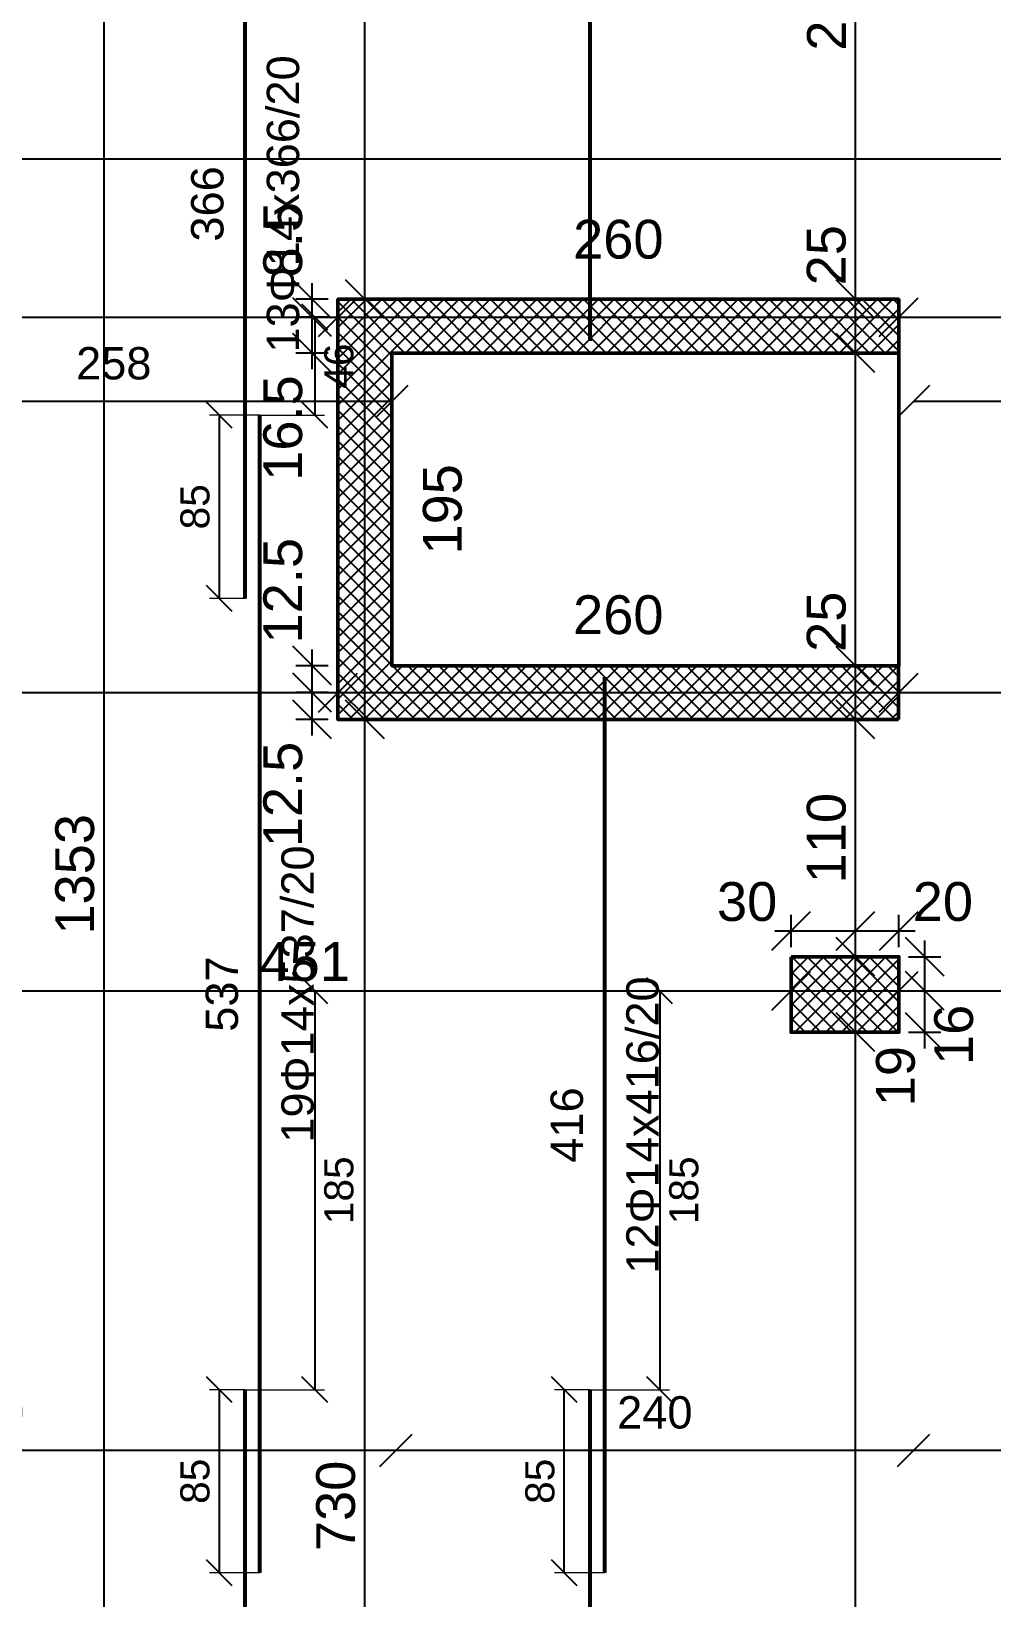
# Model space of a CAD drawing. Header units: millimetres. Extents: x -231 to 4719, y -2977 to 4533.
# Drawn here: x 3365 to 3810, y -2305 to -1578 of the extents above; entities that cross this region are included whole.
import ezdxf
from ezdxf.enums import TextEntityAlignment as Align

# ---------------------------------------------------------------- set-up
doc = ezdxf.new("R2010")
doc.units = ezdxf.units.MM
for name, color, linetype, lineweight in [('COLUMN', 4, 'Continuous', 50), ('OPENING', 90, 'Continuous', 50), ('WALL', 1, 'Continuous', 50)]:
    doc.layers.add(name, color=color, linetype=linetype, lineweight=lineweight)
for name, color, linetype in [('FW_AXIS', 7, 'Continuous'), ('FW_COLUMN_HATCH', 8, 'Continuous'), ('FW_DIM', 7, 'Continuous'), ('FW_WALL_HATCH', 8, 'Continuous'), ('REB_TOP_MESH_Y', 5, 'Continuous'), ('REB_TOP_MESH_Y_AXDIM', 5, 'Continuous'), ('REB_TOP_MESH_Y_LAP', 5, 'Continuous'), ('REB_TOP_MESH_Y_RANGE', 5, 'Continuous'), ('REB_TOP_MESH_Y_TEXT', 5, 'Continuous')]:
    doc.layers.add(name, color=color, linetype=linetype)
doc.styles.add('REBAR_TXT', font='arial.ttf')
doc.styles.get("Standard").update_dxf_attribs({"font": 'arial.ttf'})
doc.dimstyles.new('FW_DIM', dxfattribs={"dimtxt": 18, "dimasz": 9, "dimexe": 7.5, "dimexo": 4.5, "dimgap": 4.5, "dimtad": 1, "dimdec": 0, "dimtxsty": 'Standard', "dimtsz": 9, "dimcen": 2.5, "dimdle": 7.5, "dimclrd": 256, "dimclre": 256, "dimclrt": 7, "dimazin": 3, "dimtfac": 1, "dimtmove": 2, "dimatfit": 3})
doc.dimstyles.new('REBAR LAP', dxfattribs={"dimtxt": 13.5, "dimasz": 2.5, "dimexe": 4.5, "dimexo": 0, "dimgap": 4.5, "dimtad": 1, "dimdec": 0, "dimtxsty": 'Standard', "dimtsz": 6, "dimcen": 2.5, "dimclrd": 6, "dimclre": 6, "dimclrt": 7, "dimazin": 3, "dimtfac": 1, "dimtmove": 2, "dimatfit": 3, "dimlwd": 25, "dimlwe": 18})
doc.dimstyles.new('REBAR M-200', dxfattribs={"dimtxt": 15, "dimasz": 15, "dimexe": 25, "dimexo": 12.5, "dimgap": 10, "dimtad": 1, "dimdec": 0, "dimtxsty": 'Standard', "dimblk": 'NONE', "dimcen": 50, "dimse1": 1, "dimse2": 1, "dimclrd": 6, "dimclre": 6, "dimclrt": 7, "dimazin": 3, "dimtfac": 1, "dimtmove": 2, "dimatfit": 3, "dimldrblk": 'NONE', "dimlwd": 53})
doc.dimstyles.new('REBAR RANGE', dxfattribs={"dimtxt": 15, "dimasz": 2.5, "dimexe": 0, "dimexo": 0, "dimgap": 10, "dimtad": 1, "dimdec": 0, "dimtxsty": 'Standard', "dimtsz": 7.5, "dimcen": 2.5, "dimse1": 1, "dimse2": 1, "dimclrd": 6, "dimclre": 6, "dimclrt": 7, "dimazin": 3, "dimtfac": 1, "dimtmove": 2, "dimatfit": 3, "dimlwd": 25})

# ---------------------------------------------------------------- blocks, each defined once
blk = doc.blocks.new('*D891')
at = {"color": 6, "lineweight": 53}
blk.add_line((3624.04, -2645.01), (3624.04, -2208.51), dxfattribs=at)
at = {"layer": 'Defpoints'}
for p in [(3624.04, -2208.51), (3624.04, -2645.01), (3624.04, -2645.01)]:
    blk.add_point(p, dxfattribs=at)
at = {"layer": 'REB_TOP_MESH_Y', "color": 7, "insert": (3606.54, -2426.76), "char_height": 15, "attachment_point": 5, "rotation": 90}
blk.add_mtext('436', dxfattribs=at)
blk = doc.blocks.new('_NONE')
blk = doc.blocks.new('*D892')
at = {"color": 6, "lineweight": 53}
blk.add_line((3630.79, -2293.51), (3630.79, -1878.01), dxfattribs=at)
at = {"layer": 'Defpoints'}
for p in [(3630.79, -1878.01), (3630.79, -2293.51), (3630.79, -2293.51)]:
    blk.add_point(p, dxfattribs=at)
at = {"layer": 'REB_TOP_MESH_Y', "color": 7, "insert": (3613.29, -2085.76), "char_height": 15, "attachment_point": 5, "rotation": 90}
blk.add_mtext('416', dxfattribs=at)
blk = doc.blocks.new('_OBLIQUE')
at = {"color": 0, "linetype": 'BYBLOCK'}
blk.add_line((-0.5, -0.5), (0.5, 0.5), dxfattribs=at)
blk = doc.blocks.new('*D893')
at = {"color": 6, "lineweight": 18}
for p, q in [((3624.04, -2208.51), (3607.54, -2208.51)), ((3630.79, -2293.51), (3607.54, -2293.51))]:
    blk.add_line(p, q, dxfattribs=at)
at = {"color": 6, "lineweight": 25}
blk.add_line((3612.04, -2293.51), (3612.04, -2208.51), dxfattribs=at)
at = {"layer": 'Defpoints'}
for p in [(3624.04, -2208.51), (3612.04, -2293.51), (3630.79, -2293.51)]:
    blk.add_point(p, dxfattribs=at)
at = {"layer": 'REB_TOP_MESH_Y_LAP', "color": 6, "xscale": 12, "yscale": 12, "rotation": 90}
for p in [(3612.04, -2208.51), (3612.04, -2293.51)]:
    blk.add_blockref('_OBLIQUE', p, dxfattribs=at)
at = {"layer": 'REB_TOP_MESH_Y_LAP', "color": 7, "insert": (3600.79, -2251.01), "char_height": 13.5, "attachment_point": 5, "rotation": 90}
blk.add_mtext('85', dxfattribs=at)
blk = doc.blocks.new('*D894')
at = {"color": 6, "lineweight": 18}
for p, q in [((3624.04, -2023.54), (3660.79, -2023.54)), ((3624.04, -2208.51), (3660.79, -2208.51))]:
    blk.add_line(p, q, dxfattribs=at)
at = {"color": 6, "lineweight": 25}
blk.add_line((3656.29, -2023.54), (3656.29, -2208.51), dxfattribs=at)
at = {"layer": 'Defpoints'}
for p in [(3624.04, -2023.54), (3656.29, -2023.54), (3624.04, -2208.51)]:
    blk.add_point(p, dxfattribs=at)
at = {"layer": 'REB_TOP_MESH_Y_AXDIM', "color": 6, "xscale": 12, "yscale": 12, "rotation": 90}
for p in [(3656.29, -2023.54), (3656.29, -2208.51)]:
    blk.add_blockref('_OBLIQUE', p, dxfattribs=at)
at = {"layer": 'REB_TOP_MESH_Y_AXDIM', "color": 7, "insert": (3667.54, -2116.03), "char_height": 13.5, "attachment_point": 5, "rotation": 90}
blk.add_mtext('185', dxfattribs=at)
blk = doc.blocks.new('*D895')
at = {"color": 6, "lineweight": 53}
blk.add_line((3624.04, -1722.01), (3624.04, -1181.51), dxfattribs=at)
at = {"layer": 'Defpoints'}
for p in [(3624.04, -1181.51), (3624.04, -1722.01), (3624.04, -1722.01)]:
    blk.add_point(p, dxfattribs=at)
at = {"layer": 'REB_TOP_MESH_Y', "color": 7, "insert": (3606.54, -1451.76), "char_height": 15, "attachment_point": 5, "rotation": 90}
blk.add_mtext('540', dxfattribs=at)
blk = doc.blocks.new('*D903')
at = {"color": 6, "lineweight": 53}
blk.add_line((3464.04, -2642.01), (3464.04, -2208.51), dxfattribs=at)
at = {"layer": 'Defpoints'}
for p in [(3464.04, -2208.51), (3464.04, -2642.01), (3464.04, -2642.01)]:
    blk.add_point(p, dxfattribs=at)
at = {"layer": 'REB_TOP_MESH_Y', "color": 7, "insert": (3446.54, -2425.26), "char_height": 15, "attachment_point": 5, "rotation": 90}
blk.add_mtext('434', dxfattribs=at)
blk = doc.blocks.new('*D904')
at = {"color": 6, "lineweight": 53}
blk.add_line((3470.79, -2293.51), (3470.79, -1756.51), dxfattribs=at)
at = {"layer": 'Defpoints'}
for p in [(3470.79, -1756.51), (3470.79, -2293.51), (3470.79, -2293.51)]:
    blk.add_point(p, dxfattribs=at)
at = {"layer": 'REB_TOP_MESH_Y', "color": 7, "insert": (3453.29, -2025.01), "char_height": 15, "attachment_point": 5, "rotation": 90}
blk.add_mtext('537', dxfattribs=at)
blk = doc.blocks.new('*D905')
at = {"color": 6, "lineweight": 53}
blk.add_line((3464.04, -1841.51), (3464.04, -1475.51), dxfattribs=at)
at = {"layer": 'Defpoints'}
for p in [(3464.04, -1475.51), (3464.04, -1841.51), (3464.04, -1841.51)]:
    blk.add_point(p, dxfattribs=at)
at = {"layer": 'REB_TOP_MESH_Y', "color": 7, "insert": (3446.54, -1658.51), "char_height": 15, "attachment_point": 5, "rotation": 90}
blk.add_mtext('366', dxfattribs=at)
blk = doc.blocks.new('*D907')
at = {"color": 6, "lineweight": 18}
for p, q in [((3464.04, -2208.51), (3447.54, -2208.51)), ((3470.79, -2293.51), (3447.54, -2293.51))]:
    blk.add_line(p, q, dxfattribs=at)
at = {"color": 6, "lineweight": 25}
blk.add_line((3452.04, -2293.51), (3452.04, -2208.51), dxfattribs=at)
at = {"layer": 'Defpoints'}
for p in [(3464.04, -2208.51), (3452.04, -2293.51), (3470.79, -2293.51)]:
    blk.add_point(p, dxfattribs=at)
at = {"layer": 'REB_TOP_MESH_Y_LAP', "color": 6, "xscale": 12, "yscale": 12, "rotation": 90}
for p in [(3452.04, -2208.51), (3452.04, -2293.51)]:
    blk.add_blockref('_OBLIQUE', p, dxfattribs=at)
at = {"layer": 'REB_TOP_MESH_Y_LAP', "color": 7, "insert": (3440.79, -2251.01), "char_height": 13.5, "attachment_point": 5, "rotation": 90}
blk.add_mtext('85', dxfattribs=at)
blk = doc.blocks.new('*D908')
at = {"color": 6, "lineweight": 18}
for p, q in [((3464.04, -2023.54), (3500.79, -2023.54)), ((3464.04, -2208.51), (3500.79, -2208.51))]:
    blk.add_line(p, q, dxfattribs=at)
at = {"color": 6, "lineweight": 25}
blk.add_line((3496.29, -2023.54), (3496.29, -2208.51), dxfattribs=at)
at = {"layer": 'Defpoints'}
for p in [(3464.04, -2023.54), (3496.29, -2023.54), (3464.04, -2208.51)]:
    blk.add_point(p, dxfattribs=at)
at = {"layer": 'REB_TOP_MESH_Y_AXDIM', "color": 6, "xscale": 12, "yscale": 12, "rotation": 90}
for p in [(3496.29, -2023.54), (3496.29, -2208.51)]:
    blk.add_blockref('_OBLIQUE', p, dxfattribs=at)
at = {"layer": 'REB_TOP_MESH_Y_AXDIM', "color": 7, "insert": (3507.54, -2116.03), "char_height": 13.5, "attachment_point": 5, "rotation": 90}
blk.add_mtext('185', dxfattribs=at)
blk = doc.blocks.new('*D909')
at = {"color": 6, "lineweight": 18}
for p, q in [((3470.79, -1756.51), (3447.54, -1756.51)), ((3464.04, -1841.51), (3447.54, -1841.51))]:
    blk.add_line(p, q, dxfattribs=at)
at = {"color": 6, "lineweight": 25}
blk.add_line((3452.04, -1841.51), (3452.04, -1756.51), dxfattribs=at)
at = {"layer": 'Defpoints'}
for p in [(3470.79, -1756.51), (3452.04, -1841.51), (3464.04, -1841.51)]:
    blk.add_point(p, dxfattribs=at)
at = {"layer": 'REB_TOP_MESH_Y_LAP', "color": 6, "xscale": 12, "yscale": 12, "rotation": 90}
for p in [(3452.04, -1756.51), (3452.04, -1841.51)]:
    blk.add_blockref('_OBLIQUE', p, dxfattribs=at)
at = {"layer": 'REB_TOP_MESH_Y_LAP', "color": 7, "insert": (3440.79, -1799.01), "char_height": 13.5, "attachment_point": 5, "rotation": 90}
blk.add_mtext('85', dxfattribs=at)
blk = doc.blocks.new('*D910')
at = {"color": 6, "lineweight": 18}
for p, q in [((3470.79, -1711.01), (3500.79, -1711.01)), ((3470.79, -1756.51), (3500.79, -1756.51))]:
    blk.add_line(p, q, dxfattribs=at)
at = {"color": 6, "lineweight": 25}
blk.add_line((3496.29, -1711.01), (3496.29, -1756.51), dxfattribs=at)
at = {"layer": 'Defpoints'}
for p in [(3470.79, -1711.01), (3496.29, -1711.01), (3470.79, -1756.51)]:
    blk.add_point(p, dxfattribs=at)
at = {"layer": 'REB_TOP_MESH_Y_AXDIM', "color": 6, "xscale": 12, "yscale": 12, "rotation": 90}
for p in [(3496.29, -1711.01), (3496.29, -1756.51)]:
    blk.add_blockref('_OBLIQUE', p, dxfattribs=at)
at = {"layer": 'REB_TOP_MESH_Y_AXDIM', "color": 7, "insert": (3507.54, -1733.76), "char_height": 13.5, "attachment_point": 5, "rotation": 90}
blk.add_mtext('46', dxfattribs=at)
blk = doc.blocks.new('*D949')
at = {"color": 6, "lineweight": 25}
blk.add_line((3154.04, -2236.64), (3534.04, -2236.64), dxfattribs=at)
at = {"layer": 'Defpoints'}
for p in [(3154.04, -2236.64), (3154.04, -2236.64), (3534.04, -2236.64)]:
    blk.add_point(p, dxfattribs=at)
at = {"layer": 'REB_TOP_MESH_Y_RANGE', "color": 6, "xscale": 15, "yscale": 15}
for p in [(3154.04, -2236.64), (3534.04, -2236.64)]:
    blk.add_blockref('_OBLIQUE', p, dxfattribs=at)
at = {"layer": 'REB_TOP_MESH_Y_RANGE', "color": 7, "insert": (3344.04, -2219.14), "char_height": 15, "attachment_point": 5}
blk.add_mtext('380', dxfattribs=at)
blk = doc.blocks.new('*D953')
at = {"color": 6, "lineweight": 25}
blk.add_line((3274.04, -1750.01), (3532.08, -1750.01), dxfattribs=at)
at = {"layer": 'Defpoints'}
for p in [(3274.04, -1750.01), (3274.04, -1750.01), (3532.08, -1750.01)]:
    blk.add_point(p, dxfattribs=at)
at = {"layer": 'REB_TOP_MESH_Y_RANGE', "color": 6, "xscale": 15, "yscale": 15}
for p in [(3274.04, -1750.01), (3532.08, -1750.01)]:
    blk.add_blockref('_OBLIQUE', p, dxfattribs=at)
at = {"layer": 'REB_TOP_MESH_Y_RANGE', "color": 7, "insert": (3403.06, -1732.51), "char_height": 15, "attachment_point": 5}
blk.add_mtext('258', dxfattribs=at)
blk = doc.blocks.new('*D954')
at = {"color": 6, "lineweight": 25}
blk.add_line((3534.04, -2236.64), (3774.04, -2236.64), dxfattribs=at)
at = {"layer": 'Defpoints'}
for p in [(3534.04, -2236.64), (3534.04, -2236.64), (3774.04, -2236.64)]:
    blk.add_point(p, dxfattribs=at)
at = {"layer": 'REB_TOP_MESH_Y_RANGE', "color": 6, "xscale": 15, "yscale": 15}
for p in [(3534.04, -2236.64), (3774.04, -2236.64)]:
    blk.add_blockref('_OBLIQUE', p, dxfattribs=at)
at = {"layer": 'REB_TOP_MESH_Y_RANGE', "color": 7, "insert": (3654.04, -2219.14), "char_height": 15, "attachment_point": 5}
blk.add_mtext('240', dxfattribs=at)
blk = doc.blocks.new('*D964')
at = {"color": 6, "lineweight": 25}
blk.add_line((3774.04, -2236.64), (3914.04, -2236.64), dxfattribs=at)
at = {"layer": 'Defpoints'}
for p in [(3774.04, -2236.64), (3774.04, -2236.64), (3914.04, -2236.64)]:
    blk.add_point(p, dxfattribs=at)
at = {"layer": 'REB_TOP_MESH_Y_RANGE', "color": 6, "xscale": 15, "yscale": 15}
for p in [(3774.04, -2236.64), (3914.04, -2236.64)]:
    blk.add_blockref('_OBLIQUE', p, dxfattribs=at)
at = {"layer": 'REB_TOP_MESH_Y_RANGE', "color": 7, "insert": (3844.04, -2219.14), "char_height": 15, "attachment_point": 5}
blk.add_mtext('140', dxfattribs=at)
blk = doc.blocks.new('*D965')
at = {"color": 6, "lineweight": 25}
blk.add_line((3774.04, -1750.01), (3914.04, -1750.01), dxfattribs=at)
at = {"layer": 'Defpoints'}
for p in [(3774.04, -1750.01), (3774.04, -1750.01), (3914.04, -1750.01)]:
    blk.add_point(p, dxfattribs=at)
at = {"layer": 'REB_TOP_MESH_Y_RANGE', "color": 6, "xscale": 15, "yscale": 15}
for p in [(3774.04, -1750.01), (3914.04, -1750.01)]:
    blk.add_blockref('_OBLIQUE', p, dxfattribs=at)
at = {"layer": 'REB_TOP_MESH_Y_RANGE', "color": 7, "insert": (3844.04, -1732.51), "char_height": 15, "attachment_point": 5}
blk.add_mtext('140', dxfattribs=at)
blk = doc.blocks.new('*D975')
for p, q in [((3495.05, -1905.15), (3495.05, -1877.68)), ((3502.55, -1885.18), (3487.55, -1885.18)), ((3502.55, -1897.65), (3487.55, -1897.65))]:
    blk.add_line(p, q)
at = {"layer": 'Defpoints'}
for p in [(3507.05, -1885.18), (3495.05, -1897.65), (3507.05, -1897.65)]:
    blk.add_point(p, dxfattribs=at)
at = {"layer": 'FW_DIM', "xscale": 18, "yscale": 18, "rotation": 90}
for p in [(3495.05, -1885.18), (3495.05, -1897.65)]:
    blk.add_blockref('_OBLIQUE', p, dxfattribs=at)
at = {"layer": 'FW_DIM', "color": 7, "insert": (3481.55, -1932.45), "char_height": 18, "attachment_point": 5, "rotation": 90}
blk.add_mtext('12.5', dxfattribs=at)
blk = doc.blocks.new('*D976')
for p, q in [((3495.05, -1892.68), (3495.05, -1865.21)), ((3502.55, -1872.71), (3487.55, -1872.71)), ((3502.55, -1885.18), (3487.55, -1885.18))]:
    blk.add_line(p, q)
at = {"layer": 'Defpoints'}
for p in [(3507.05, -1872.71), (3495.05, -1885.18), (3507.05, -1885.18)]:
    blk.add_point(p, dxfattribs=at)
at = {"layer": 'FW_DIM', "xscale": 18, "yscale": 18, "rotation": 90}
for p in [(3495.05, -1872.71), (3495.05, -1885.18)]:
    blk.add_blockref('_OBLIQUE', p, dxfattribs=at)
at = {"layer": 'FW_DIM', "color": 7, "insert": (3481.55, -1837.91), "char_height": 18, "attachment_point": 5, "rotation": 90}
blk.add_mtext('12.5', dxfattribs=at)
blk = doc.blocks.new('*D977')
for p, q in [((3495.05, -1735.17), (3495.05, -1703.51)), ((3502.55, -1711.01), (3487.55, -1711.01)), ((3502.55, -1727.67), (3487.55, -1727.67))]:
    blk.add_line(p, q)
at = {"layer": 'Defpoints'}
for p in [(3507.05, -1711.01), (3495.05, -1727.67), (3507.05, -1727.67)]:
    blk.add_point(p, dxfattribs=at)
at = {"layer": 'FW_DIM', "xscale": 18, "yscale": 18, "rotation": 90}
for p in [(3495.05, -1711.01), (3495.05, -1727.67)]:
    blk.add_blockref('_OBLIQUE', p, dxfattribs=at)
at = {"layer": 'FW_DIM', "color": 7, "insert": (3481.55, -1762.47), "char_height": 18, "attachment_point": 5, "rotation": 90}
blk.add_mtext('16.5', dxfattribs=at)
blk = doc.blocks.new('*D978')
for p, q in [((3495.05, -1718.51), (3495.05, -1695.2)), ((3502.55, -1702.7), (3487.55, -1702.7)), ((3502.55, -1711.01), (3487.55, -1711.01))]:
    blk.add_line(p, q)
at = {"layer": 'Defpoints'}
for p in [(3507.05, -1702.7), (3495.05, -1711.01), (3507.05, -1711.01)]:
    blk.add_point(p, dxfattribs=at)
at = {"layer": 'FW_DIM', "xscale": 18, "yscale": 18, "rotation": 90}
for p in [(3495.05, -1702.7), (3495.05, -1711.01)]:
    blk.add_blockref('_OBLIQUE', p, dxfattribs=at)
at = {"layer": 'FW_DIM', "color": 7, "insert": (3481.55, -1675.1), "char_height": 18, "attachment_point": 5, "rotation": 90}
blk.add_mtext('8.5', dxfattribs=at)
blk = doc.blocks.new('*D1015')
for p, q in [((3717.24, -2019.04), (3717.24, -2016.04)), ((3767.25, -2019.04), (3767.25, -2016.04)), ((3709.74, -2023.54), (3774.75, -2023.54))]:
    blk.add_line(p, q)
at = {"layer": 'Defpoints'}
for p in [(3717.24, -2023.54), (3717.24, -2023.54), (3767.25, -2023.54)]:
    blk.add_point(p, dxfattribs=at)
at = {"layer": 'FW_DIM', "xscale": 18, "yscale": 18}
for p in [(3717.24, -2023.54), (3767.25, -2023.54)]:
    blk.add_blockref('_OBLIQUE', p, dxfattribs=at)
blk = doc.blocks.new('*D1058')
for p, q in [((3747.15, -2050.19), (3747.15, -2000.21)), ((3742.65, -2007.71), (3739.65, -2007.71)), ((3742.65, -2042.69), (3739.65, -2042.69))]:
    blk.add_line(p, q)
at = {"layer": 'Defpoints'}
for p in [(3747.15, -2007.71), (3747.15, -2042.69), (3747.15, -2042.69)]:
    blk.add_point(p, dxfattribs=at)
at = {"layer": 'FW_DIM', "xscale": 18, "yscale": 18, "rotation": 90}
for p in [(3747.15, -2007.71), (3747.15, -2042.69)]:
    blk.add_blockref('_OBLIQUE', p, dxfattribs=at)

msp = doc.modelspace()

# ---------------------------------------------------------------- hatches: boundary and pattern name
at = {"layer": 'FW_COLUMN_HATCH'}
h = msp.add_hatch(dxfattribs=at)
h.set_pattern_fill('ANSI37', scale=1.6)
h.paths.add_polyline_path([(3717.24, -2007.71), (3767.25, -2007.71), (3767.25, -2042.69), (3717.24, -2042.69), (3717.24, -2007.71)])
at = {"layer": 'FW_WALL_HATCH'}
h = msp.add_hatch(dxfattribs=at)
h.set_pattern_fill('ANSI37', scale=1.6)
h.paths.add_polyline_path([(3767.14, -1727.67), (3532.08, -1727.67), (3532.08, -1872.72), (3767.11, -1872.69), (3767.11, -1872.72), (3767.11, -1897.64), (3767.03, -1897.64), (3507.05, -1897.67), (3507.05, -1702.7), (3767.14, -1702.7), (3767.14, -1727.67)])

# ---------------------------------------------------------------- linework, layer by layer
at = {"layer": 'COLUMN'}
msp.add_lwpolyline([(3717.24, -2007.71), (3767.25, -2007.71), (3767.25, -2042.69), (3717.24, -2042.69)], close=True, dxfattribs=at)
at = {"layer": 'FW_AXIS', "color": 8}
for p, q in [((3398.55, -2662.71), (3398.55, -1072.72)), ((3519.57, -2662.71), (3519.57, -1072.72)), ((3747.15, -2662.71), (3747.15, -1072.72)), ((2919.04, -1637.61), (4488.08, -1637.61)), ((2919.04, -1711.01), (4488.08, -1711.01)), ((2919.04, -1885.18), (4488.08, -1885.18)), ((2919.04, -2023.54), (4488.08, -2023.54))]:
    msp.add_line(p, q, dxfattribs=at)
at = {"layer": 'OPENING'}
msp.add_lwpolyline([(3767.14, -1727.67), (3532.08, -1727.67), (3532.08, -1872.72), (3767.14, -1872.72)], close=True, dxfattribs=at)
at = {"layer": 'WALL'}
msp.add_lwpolyline([(3767.03, -1897.64), (3507.05, -1897.67), (3507.05, -1702.7), (3767.14, -1702.7), (3767.14, -1727.67), (3532.08, -1727.67), (3532.08, -1872.72), (3767.11, -1872.69), (3767.11, -1872.72), (3767.11, -1897.64)], dxfattribs=at)

# ---------------------------------------------------------------- texts
at = {"layer": 'REB_TOP_MESH_Y_TEXT', "color": 7, "style": 'REBAR_TXT'}
for s, p in [('13Φ14x366/20', (3474.04, -1658.51)), ('19Φ14x537/20', (3480.79, -2025.01)), ('12Φ14x416/20', (3640.79, -2085.76))]:
    msp.add_text(s, height=15, rotation=90, dxfattribs=at).set_placement(p, align=Align.TOP_CENTER)

# ---------------------------------------------------------------- dimensions: what is measured, and where the dimension line sits
at = {"layer": 'FW_DIM'}
for base, p1, p2, location, text in [((3519.57, -1702.7), (3519.57, -1702.7), (3519.57, -1072.74), (3506.07, -1387.72), '630'), ((3398.55, -2646.2), (3398.55, -2646.2), (3398.55, -1292.72), (3385.05, -1969.46), '1353'), ((3747.15, -1702.7), (3747.15, -1702.7), (3747.15, -1430.2), (3733.65, -1566.45), '272'), ((3747.15, -1727.67), (3747.15, -1727.67), (3747.15, -1702.7), (3733.65, -1682.3), '25'), ((3519.57, -1897.67), (3519.57, -1897.67), (3519.57, -1702.7), (3555.57, -1800.18), '195'), ((3747.15, -1897.64), (3747.15, -1897.64), (3747.15, -1872.72), (3733.65, -1852.32), '25'), ((3519.57, -2627.18), (3519.57, -2627.18), (3519.57, -1897.67), (3506.07, -2262.42), '730'), ((3747.15, -2007.71), (3747.15, -2007.71), (3747.15, -1897.64), (3733.65, -1952.68), '110'), ((3779.25, -2023.54), (3767.25, -2023.54), (3767.25, -2007.71), (3792.75, -2043.94), '16'), ((3779.25, -2042.69), (3767.25, -2042.69), (3767.25, -2023.54), (3765.75, -2063.09), '19'), ((3747.15, -2627.18), (3747.15, -2627.18), (3747.15, -2042.69), (3733.65, -2334.93), '584')]:
    msp.add_linear_dim(base=base, p1=p1, p2=p2, angle=90, location=location, text=text, dimstyle='FW_DIM', override={"dimtmove": 2}, dxfattribs=at).render()
for base, p1, p2, location, text in [((3226.85, -1637.61), (3226.85, -1637.61), (4488.03, -1637.61), (3857.44, -1624.11), '1261'), ((3507.05, -1711.01), (3507.05, -1711.01), (3767.14, -1711.01), (3637.1, -1675.01), '260'), ((3136.71, -1711.01), (3136.71, -1711.01), (3507.05, -1711.01), (3321.88, -1697.51), '370'), ((3767.14, -1711.01), (3767.14, -1711.01), (3917.05, -1711.01), (3842.1, -1697.51), '150'), ((3507.05, -1885.18), (3507.05, -1885.18), (3767.11, -1885.18), (3637.08, -1849.18), '260'), ((2919.04, -1885.18), (2919.04, -1885.18), (3507.05, -1885.18), (3213.05, -1871.68), '588'), ((3767.11, -1885.18), (3767.11, -1885.18), (3917.05, -1885.18), (3842.08, -1871.68), '150'), ((3717.24, -1995.71), (3717.24, -2007.71), (3747.15, -2007.71), (3696.84, -1982.21), '30'), ((3747.15, -1995.71), (3747.15, -2007.71), (3767.25, -2007.71), (3787.65, -1982.21), '20'), ((3266.04, -2023.54), (3266.04, -2023.54), (3717.24, -2023.54), (3491.64, -2010.04), '451'), ((3767.25, -2023.54), (3767.25, -2023.54), (3917.03, -2023.54), (3842.14, -2010.04), '150')]:
    msp.add_linear_dim(base=base, p1=p1, p2=p2, location=location, text=text, dimstyle='FW_DIM', override={"dimtmove": 2}, dxfattribs=at).render()
for base, p1, p2, text, picture, middle in [((3495.05, -1711.01), (3507.05, -1711.01), (3507.05, -1702.7), '8.5', '*D978', (3481.55, -1675.1)), ((3495.05, -1727.67), (3507.05, -1727.67), (3507.05, -1711.01), '16.5', '*D977', (3481.55, -1762.47)), ((3495.05, -1885.18), (3507.05, -1885.18), (3507.05, -1872.71), '12.5', '*D976', (3481.55, -1837.91)), ((3495.05, -1897.65), (3507.05, -1897.65), (3507.05, -1885.18), '12.5', '*D975', (3481.55, -1932.45)), ((3747.15, -2042.69), (3747.15, -2042.69), (3747.15, -2007.71), ' ', '*D1058', (3747.15, -2025.2))]:
    dim = msp.add_linear_dim(base=base, p1=p1, p2=p2, angle=90, text=text, dimstyle='FW_DIM', override={"dimtmove": 2}, dxfattribs=at)
    dim.commit()
    dim.dimension.update_dxf_attribs({"geometry": picture, "text_midpoint": middle, "dimtype": 160})
dim = msp.add_linear_dim(base=(3717.24, -2023.54), p1=(3717.24, -2023.54), p2=(3767.25, -2023.54), text=' ', dimstyle='FW_DIM', override={"dimtmove": 2}, dxfattribs=at)
dim.commit()
dim.dimension.update_dxf_attribs({"geometry": '*D1015', "text_midpoint": (3742.24, -2023.54), "dimtype": 160})
at = {"layer": 'REB_TOP_MESH_Y'}
for base, p1, p2, picture, middle in [((3624.0398754, -1722.01349065), (3624.0398754, -1722.01349065), (3624.0398754, -1181.51349065), '*D895', (3606.5398754, -1451.76349065)), ((3464.04, -1841.51), (3464.04, -1841.51), (3464.04, -1475.51), '*D905', (3446.54, -1658.51)), ((3470.79, -2293.51), (3470.79, -2293.51), (3470.79, -1756.51), '*D904', (3453.29, -2025.01)), ((3630.7898754, -2293.51349065), (3630.7898754, -2293.51349065), (3630.7898754, -1878.01349065), '*D892', (3613.2898754, -2085.76349065)), ((3464.0398754, -2642.01349065), (3464.0398754, -2642.01349065), (3464.0398754, -2208.51349065), '*D903', (3446.5398754, -2425.26349065)), ((3624.0398754, -2645.01349065), (3624.0398754, -2645.01349065), (3624.0398754, -2208.51349065), '*D891', (3606.5398754, -2426.76349065))]:
    dim = msp.add_linear_dim(base=base, p1=p1, p2=p2, angle=90, dimstyle='REBAR M-200', dxfattribs=at)
    dim.commit()
    dim.dimension.update_dxf_attribs({"geometry": picture, "text_midpoint": middle})
at = {"layer": 'REB_TOP_MESH_Y_AXDIM'}
for base, p1, p2, picture, middle in [((3496.2899, -1711.0077), (3470.7899, -1711.0077), (3470.7899, -1756.5135), '*D910', (3507.5399, -1733.7606)), ((3496.29, -2023.54), (3464.04, -2023.54), (3464.04, -2208.51), '*D908', (3507.54, -2116.03)), ((3656.29, -2023.54), (3624.04, -2023.54), (3624.04, -2208.51), '*D894', (3667.54, -2116.03))]:
    dim = msp.add_linear_dim(base=base, p1=p1, p2=p2, angle=90, dimstyle='REBAR LAP', dxfattribs=at)
    dim.commit()
    dim.dimension.update_dxf_attribs({"geometry": picture, "text_midpoint": middle})
at = {"layer": 'REB_TOP_MESH_Y_LAP'}
for base, p1, p2, picture, middle in [((3452.04, -1841.51), (3464.04, -1841.51), (3470.79, -1756.51), '*D909', (3440.79, -1799.01)), ((3452.04, -2293.51), (3470.79, -2293.51), (3464.04, -2208.51), '*D907', (3440.79, -2251.01)), ((3612.04, -2293.51), (3630.79, -2293.51), (3624.04, -2208.51), '*D893', (3600.79, -2251.01))]:
    dim = msp.add_linear_dim(base=base, p1=p1, p2=p2, angle=90, dimstyle='REBAR LAP', dxfattribs=at)
    dim.commit()
    dim.dimension.update_dxf_attribs({"geometry": picture, "text_midpoint": middle})
at = {"layer": 'REB_TOP_MESH_Y_RANGE'}
for base, p1, p2, picture, middle in [((3274.04, -1750.01), (3274.04, -1750.01), (3532.08, -1750.01), '*D953', (3403.06, -1732.51)), ((3774.04, -1750.01), (3774.04, -1750.01), (3914.04, -1750.01), '*D965', (3844.04, -1732.51)), ((3154.04, -2236.64), (3154.04, -2236.64), (3534.04, -2236.64), '*D949', (3344.04, -2219.14)), ((3534.04, -2236.64), (3534.04, -2236.64), (3774.04, -2236.64), '*D954', (3654.04, -2219.14)), ((3774.04, -2236.64), (3774.04, -2236.64), (3914.04, -2236.64), '*D964', (3844.04, -2219.14))]:
    dim = msp.add_linear_dim(base=base, p1=p1, p2=p2, dimstyle='REBAR RANGE', dxfattribs=at)
    dim.commit()
    dim.dimension.update_dxf_attribs({"geometry": picture, "text_midpoint": middle})

doc.saveas('drawing.dxf')
